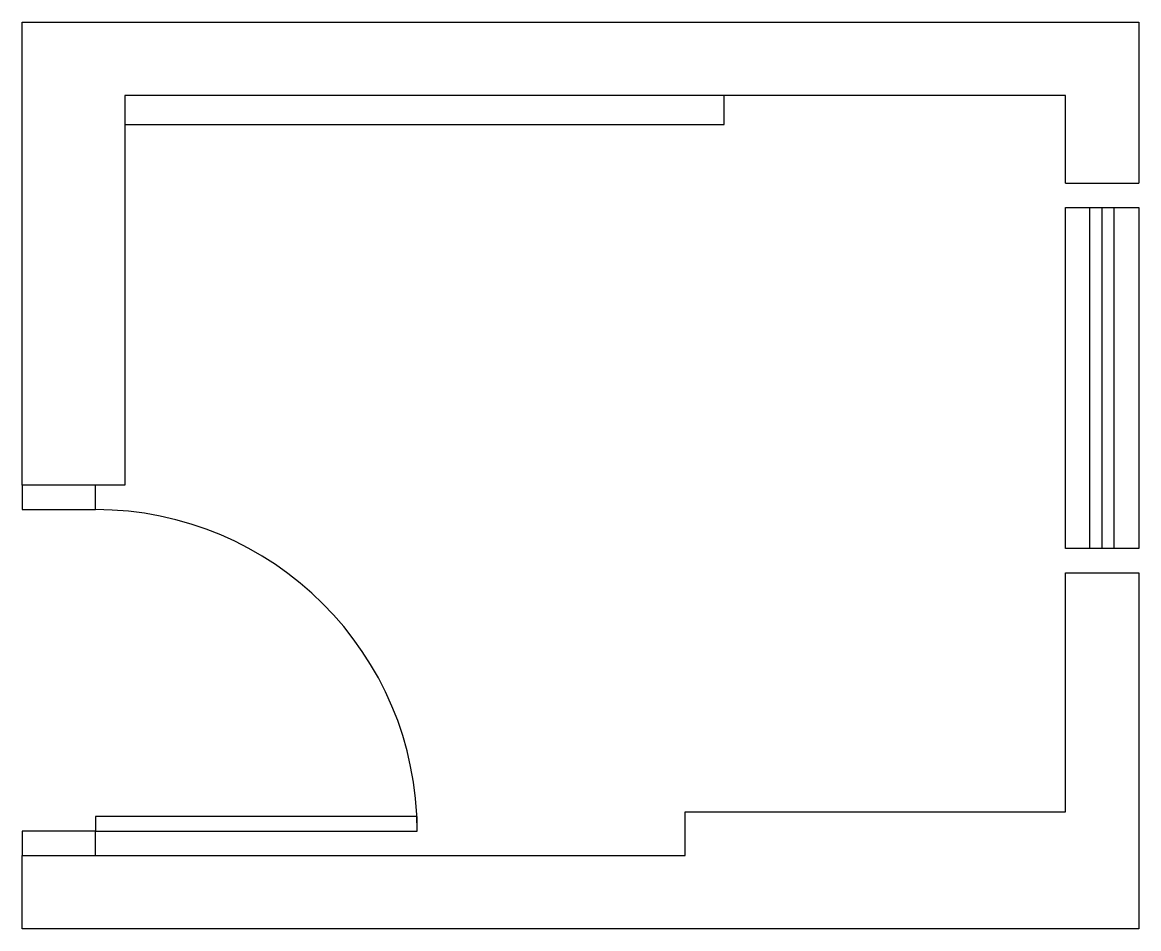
# Model space of a CAD drawing. Header units: metres. Extents: x 0 to 229, y 0 to 186.
import ezdxf

# ---------------------------------------------------------------- set-up
doc = ezdxf.new("R2010")
doc.units = ezdxf.units.M

msp = doc.modelspace()

# ---------------------------------------------------------------- linework, layer by layer
at = {"color": 1}
for p, q in [((144, 165), (144, 171)), ((21, 165), (144, 165))]:
    msp.add_line(p, q, dxfattribs=at)
for p, q in [((214, 153), (229, 153)), ((214, 73), (229, 73))]:
    msp.add_line(p, q)
at = {"color": 4}
for p, q in [((219, 78), (219, 148)), ((221.5, 78), (221.5, 148)), ((224, 78), (224, 148))]:
    msp.add_line(p, q, dxfattribs=at)
for points in [[(214, 153), (214, 171), (21, 171), (21, 91), (0, 91), (0, 186), (229, 186), (229, 153)], [(229, 73), (229, 0), (0, 0), (0, 15), (136, 15), (136, 24), (214, 24), (214, 73)]]:
    msp.add_lwpolyline(points)
for points in [[(229, 78), (214, 78), (214, 148), (229, 148)], [(0, 86), (15, 86), (15, 91), (0, 91)], [(15, 20), (81, 20), (81, 23), (15, 23)], [(0, 15), (15, 15), (15, 20), (0, 20)]]:
    msp.add_lwpolyline(points, close=True, dxfattribs=at)
msp.add_arc((15, 20), 66, 0, 90, dxfattribs=at)

doc.saveas('drawing.dxf')
